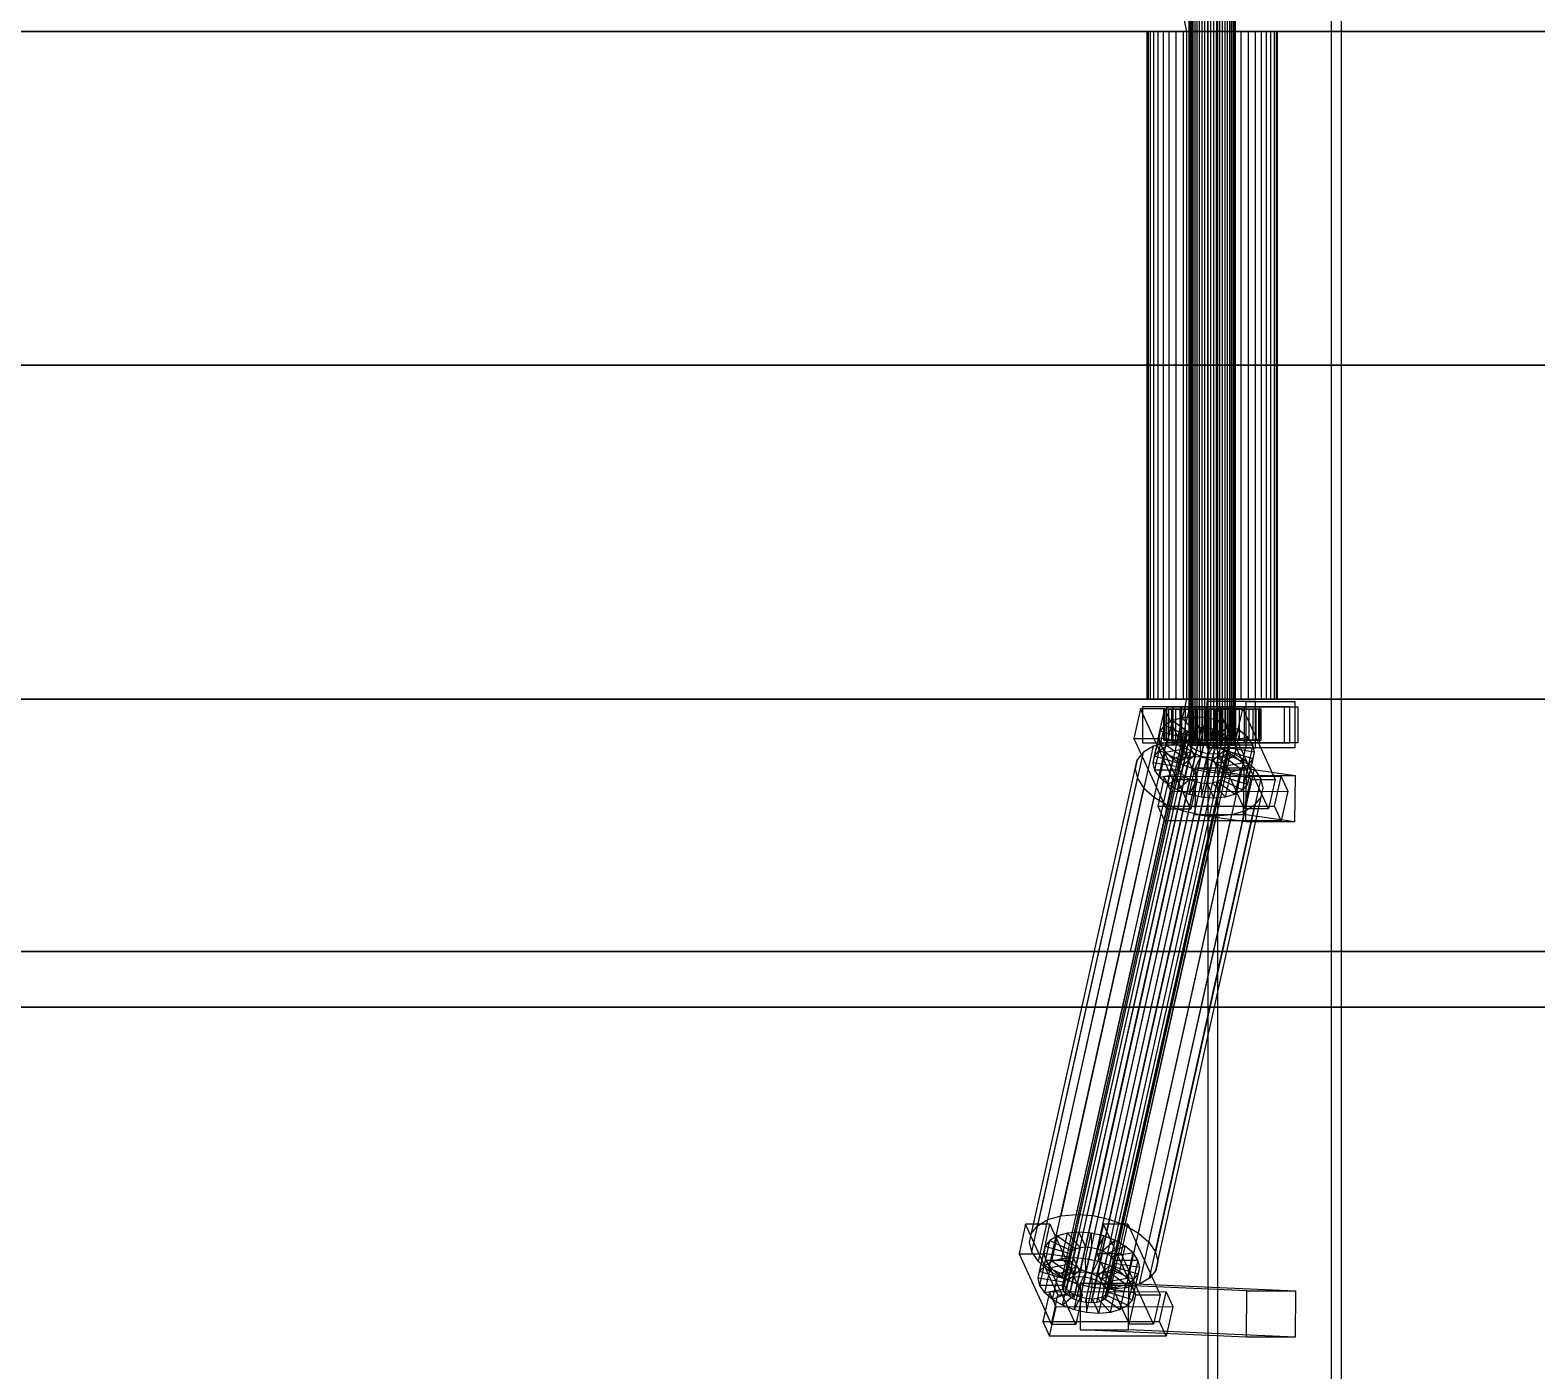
# Model space of a CAD drawing. Header units: millimetres. Extents: x -191664 to 191490, y -197311 to 10263.
# Drawn here: x 8487 to 9073, y -18391 to -17870 of the extents above; entities that cross this region are included whole.
import ezdxf

# ---------------------------------------------------------------- set-up
doc = ezdxf.new("R2010")
doc.units = ezdxf.units.MM
doc.layers.add('COTAS_INSTALACION_P', color=30, linetype='Continuous', lineweight=0)
doc.layers.add('superior_C01', color=7, linetype='Continuous', lineweight=0)
doc.dimstyles.new('PLANTA_100', dxfattribs={"dimtxt": 250, "dimasz": 150, "dimexe": 150, "dimexo": 80, "dimgap": 100, "dimtad": 1, "dimtih": 1, "dimtoh": 1, "dimdec": 1, "dimdsep": 46, "dimcen": 0.09, "dimclrd": 1, "dimclre": 1, "dimclrt": 1, "dimadec": 0, "dimazin": 0, "dimtfac": 1, "dimtdec": 4, "dimtofl": 0, "dimtmove": 0, "dimatfit": 3, "dimfxl": 1, "dimtolj": 1, "dimtzin": 0, "dimarcsym": 0})

# ---------------------------------------------------------------- blocks, each defined once
blk = doc.blocks.new('*D5')
at = {"layer": 'COTAS_INSTALACION_P', "color": 1, "lineweight": -2, "transparency": 16777216}
for p, q in [((-1000, -18080), (-1000, -25850)), ((60117.12, -18080), (60117.12, -25850)), ((-850, -25700), (59967.12, -25700))]:
    blk.add_line(p, q, dxfattribs=at)
at = {"layer": 'COTAS_INSTALACION_P', "color": 1, "transparency": 16777216}
for points in [[(-850, -25675), (-850, -25725), (-1000, -25700)], [(59967.12, -25675), (59967.12, -25725), (60117.12, -25700)]]:
    blk.add_solid(points, dxfattribs=at)
at = {"layer": 'Defpoints', "color": 0, "transparency": 16777216}
for p in [(-1000, -18000), (60117.12, -18000), (60117.12, -25700)]:
    blk.add_point(p, dxfattribs=at)

msp = doc.modelspace()

# ---------------------------------------------------------------- linework, layer by layer
at = {"layer": 'superior_C01', "color": 139, "true_color": 0x354b57}
for p, q in [((8945.31, -17575), (8945.31, -18425)), ((8949.15, -18425), (8949.15, -17575)), ((8993.43, -18425), (8993.43, -17575)), ((8997.27, -17575), (8997.27, -18425)), ((8929.3, -18133), (8919.83, -18133)), ((8919.83, -18133), (8919.83, -18147)), ((8935.19, -18133), (8919.83, -18133)), ((8929.3, -18147), (8929.3, -18133)), ((8929.3, -18133), (8944.67, -18133)), ((8977.19, -18133), (8931.71, -18133)), ((8931.71, -18133), (8931.71, -18147)), ((8934.91, -18133), (8931.71, -18133)), ((8934.91, -18147), (8934.91, -18133)), ((8934.91, -18133), (8980.39, -18133)), ((8935.19, -18147), (8935.19, -18133)), ((8935.19, -18133), (8944.67, -18133)), ((8944.67, -18133), (8944.67, -18147)), ((8963.92, -18131), (8944.98, -18131)), ((8944.98, -18131), (8944.98, -18149)), ((8960.22, -18131), (8944.98, -18131)), ((8959.62, -18133), (8950.14, -18133)), ((8950.14, -18133), (8950.14, -18147)), ((8965.51, -18133), (8950.14, -18133)), ((8959.62, -18147), (8959.62, -18133)), ((8959.62, -18133), (8974.98, -18133)), ((8960.22, -18149), (8960.22, -18131)), ((8960.22, -18131), (8979.16, -18131)), ((8963.92, -18149), (8963.92, -18131)), ((8963.92, -18131), (8979.16, -18131)), ((8965.51, -18147), (8965.51, -18133)), ((8965.51, -18133), (8974.98, -18133)), ((8974.98, -18133), (8974.98, -18147)), ((8977.19, -18147), (8977.19, -18133)), ((8977.19, -18133), (8980.39, -18133)), ((8979.16, -18131), (8979.16, -18149)), ((8980.39, -18133), (8980.39, -18147)), ((8919.09, -18133.86), (8916.53, -18145.33)), ((8928.56, -18133.85), (8919.09, -18133.86)), ((8931.71, -18161.39), (8919.09, -18133.86)), ((8926.01, -18145.32), (8928.56, -18133.85)), ((8928.56, -18133.85), (8941.18, -18161.38)), ((8949.41, -18133.82), (8946.85, -18145.29)), ((8958.88, -18133.81), (8949.41, -18133.82)), ((8962.03, -18161.35), (8949.41, -18133.82)), ((8956.32, -18145.28), (8958.88, -18133.81)), ((8958.88, -18133.81), (8971.5, -18161.34)), ((8916.53, -18145.33), (8926.01, -18145.32)), ((8916.53, -18145.33), (8929.15, -18172.86)), ((8919.83, -18147), (8929.3, -18147)), ((8919.83, -18147), (8935.19, -18147)), ((8938.63, -18172.85), (8926.01, -18145.32)), ((8944.67, -18147), (8929.3, -18147)), ((8931.71, -18147), (8977.19, -18147)), ((8931.71, -18147), (8934.91, -18147)), ((8980.39, -18147), (8934.91, -18147)), ((8944.67, -18147), (8935.19, -18147)), ((8944.98, -18149), (8963.92, -18149)), ((8960.22, -18149), (8944.98, -18149)), ((8946.85, -18145.29), (8956.32, -18145.28)), ((8946.85, -18145.29), (8959.47, -18172.82)), ((8950.14, -18147), (8959.62, -18147)), ((8950.14, -18147), (8965.51, -18147)), ((8968.94, -18172.81), (8956.32, -18145.28)), ((8974.98, -18147), (8959.62, -18147)), ((8979.16, -18149), (8960.22, -18149)), ((8979.16, -18149), (8963.92, -18149)), ((8974.98, -18147), (8965.51, -18147)), ((8980.39, -18147), (8977.19, -18147)), ((8928.34, -18160.25), (8925.78, -18171.72)), ((8973.82, -18160.19), (8928.34, -18160.25)), ((8930.97, -18165.98), (8928.34, -18160.25)), ((8929.15, -18172.86), (8931.71, -18161.39)), ((8931.71, -18161.39), (8941.18, -18161.38)), ((8941.18, -18161.38), (8938.63, -18172.85)), ((8940.46, -18156.96), (8940.19, -18174.94)), ((8959.41, -18156.96), (8940.46, -18156.96)), ((8960.34, -18159.83), (8940.46, -18156.96)), ((8959.14, -18174.94), (8959.41, -18156.96)), ((8959.41, -18156.96), (8979.29, -18159.83)), ((8959.47, -18172.82), (8962.03, -18161.35)), ((8960.08, -18177.81), (8960.34, -18159.83)), ((8960.34, -18159.83), (8979.29, -18159.83)), ((8962.03, -18161.35), (8971.5, -18161.34)), ((8971.5, -18161.34), (8968.94, -18172.81)), ((8971.26, -18171.66), (8973.82, -18160.19)), ((8973.82, -18160.19), (8976.45, -18165.93)), ((8979.29, -18159.83), (8979.02, -18177.81)), ((8928.41, -18177.45), (8930.97, -18165.98)), ((8930.97, -18165.98), (8976.45, -18165.93)), ((8976.45, -18165.93), (8973.89, -18177.39)), ((8925.78, -18171.72), (8971.26, -18171.66)), ((8925.78, -18171.72), (8928.41, -18177.45)), ((8938.63, -18172.85), (8929.15, -18172.86)), ((8968.94, -18172.81), (8959.47, -18172.82)), ((8973.89, -18177.39), (8971.26, -18171.66)), ((8973.89, -18177.39), (8928.41, -18177.45)), ((8940.19, -18174.94), (8959.14, -18174.94)), ((8960.08, -18177.81), (8940.19, -18174.94)), ((8979.02, -18177.81), (8959.14, -18174.94)), ((8979.02, -18177.81), (8960.08, -18177.81)), ((8874.33, -18334.55), (8871.77, -18346.02)), ((8883.8, -18334.54), (8874.33, -18334.55)), ((8886.95, -18362.08), (8874.33, -18334.55)), ((8881.24, -18346.01), (8883.8, -18334.54)), ((8883.8, -18334.54), (8896.42, -18362.07)), ((8904.64, -18334.51), (8902.08, -18345.98)), ((8914.11, -18334.5), (8904.64, -18334.51)), ((8917.26, -18362.04), (8904.64, -18334.51)), ((8911.56, -18345.97), (8914.11, -18334.5)), ((8914.11, -18334.5), (8926.73, -18362.03)), ((8871.77, -18346.02), (8881.24, -18346.01)), ((8871.77, -18346.02), (8884.39, -18373.55)), ((8893.86, -18373.54), (8881.24, -18346.01)), ((8902.08, -18345.98), (8911.56, -18345.97)), ((8902.08, -18345.98), (8914.7, -18373.51)), ((8924.18, -18373.5), (8911.56, -18345.97)), ((8883.58, -18360.94), (8881.02, -18372.41)), ((8929.05, -18360.88), (8883.58, -18360.94)), ((8886.21, -18366.68), (8883.58, -18360.94)), ((8895.6, -18357.65), (8895.52, -18375.64)), ((8914.55, -18357.65), (8895.6, -18357.65)), ((8960.48, -18360.51), (8895.6, -18357.65)), ((8914.47, -18375.64), (8914.55, -18357.65)), ((8914.55, -18357.65), (8979.42, -18360.51)), ((8926.49, -18372.35), (8929.05, -18360.88)), ((8929.05, -18360.88), (8931.68, -18366.62)), ((8960.4, -18378.51), (8960.48, -18360.51)), ((8960.48, -18360.51), (8979.42, -18360.51)), ((8979.42, -18360.51), (8979.34, -18378.51)), ((8883.65, -18378.14), (8886.21, -18366.68)), ((8884.39, -18373.55), (8886.95, -18362.08)), ((8886.21, -18366.68), (8931.68, -18366.62)), ((8886.95, -18362.08), (8896.42, -18362.07)), ((8896.42, -18362.07), (8893.86, -18373.54)), ((8914.7, -18373.51), (8917.26, -18362.04)), ((8917.26, -18362.04), (8926.73, -18362.03)), ((8926.73, -18362.03), (8924.18, -18373.5)), ((8931.68, -18366.62), (8929.12, -18378.09)), ((8881.02, -18372.41), (8926.49, -18372.35)), ((8881.02, -18372.41), (8883.65, -18378.14)), ((8893.86, -18373.54), (8884.39, -18373.55)), ((8924.18, -18373.5), (8914.7, -18373.51)), ((8929.12, -18378.09), (8926.49, -18372.35)), ((8929.12, -18378.09), (8883.65, -18378.14)), ((8895.52, -18375.64), (8914.47, -18375.64)), ((8960.4, -18378.51), (8895.52, -18375.64)), ((8979.34, -18378.51), (8914.47, -18375.64)), ((8979.34, -18378.51), (8960.4, -18378.51))]:
    msp.add_line(p, q, dxfattribs=at)
at = {"layer": 'superior_C01', "color": 139, "true_color": 0x345e4e}
for p, q in [((8915.12, -17771.7), (8937.04, -17870)), ((8938.95, -17870), (8917.03, -17771.7)), ((8368.3, -17870), (8937.04, -17870)), ((8938.95, -17870), (8370.21, -17870)), ((8937.04, -17870), (8937.04, -18000)), ((8937.04, -17870), (9363.6, -17870)), ((8938.95, -18000), (8938.95, -17870)), ((9365.51, -17870), (8938.95, -17870)), ((8368.3, -18000), (8937.04, -18000)), ((8938.95, -18000), (8370.21, -18000)), ((8937.04, -18000), (8937.04, -18130)), ((8937.04, -18000), (9363.6, -18000)), ((8938.95, -18130), (8938.95, -18000)), ((9365.51, -18000), (8938.95, -18000)), ((8368.3, -18130), (8937.04, -18130)), ((8938.95, -18130), (8370.21, -18130)), ((8937.04, -18130), (8915.12, -18228.3)), ((8917.03, -18228.3), (8938.95, -18130)), ((8937.04, -18130), (9363.6, -18130)), ((9365.51, -18130), (8938.95, -18130)), ((8915.12, -18228.3), (8346.37, -18228.3)), ((8348.28, -18228.3), (8917.03, -18228.3)), ((8915.12, -18228.3), (8917.03, -18228.3)), ((9341.67, -18228.3), (8915.12, -18228.3)), ((8917.03, -18228.3), (9343.58, -18228.3))]:
    msp.add_line(p, q, dxfattribs=at)
at = {"layer": 'superior_C01', "color": 9, "true_color": 0xbac6cb}
for p, q in [((8938.1, -18148), (8938.1, -17852)), ((8938.26, -18148), (8938.26, -17852)), ((8938.56, -18148), (8938.56, -17852)), ((8939.02, -18148), (8939.02, -17852)), ((8939.6, -18148), (8939.6, -17852)), ((8940.33, -18148), (8940.33, -17852)), ((8941.14, -18148), (8941.14, -17852)), ((8942.09, -18148), (8942.09, -17852)), ((8943.09, -18148), (8943.09, -17852)), ((8944.2, -18148), (8944.2, -17852)), ((8945.32, -18148), (8945.32, -17852)), ((8946.51, -18148), (8946.51, -17852)), ((8947.66, -18148), (8947.66, -17852)), ((8948.85, -18148), (8948.85, -17852)), ((8949.97, -18148), (8949.97, -17852)), ((8951.08, -18148), (8951.08, -17852)), ((8952.08, -18148), (8952.08, -17852)), ((8953.03, -18148), (8953.03, -17852)), ((8953.84, -18148), (8953.84, -17852)), ((8954.57, -18148), (8954.57, -17852)), ((8955.15, -18148), (8955.15, -17852)), ((8955.61, -17852), (8955.61, -18148)), ((8955.91, -18148), (8955.91, -17852)), ((8956.07, -18148), (8956.07, -17852)), ((8888.68, -18358.68), (8936.37, -18144.88)), ((8888.96, -18357.43), (8936.65, -18143.64)), ((8889.82, -18356.36), (8937.51, -18142.56)), ((8891.21, -18355.54), (8938.9, -18141.74)), ((8893.03, -18355.02), (8940.72, -18141.22)), ((8895.16, -18354.84), (8942.85, -18141.04)), ((8897.45, -18355.02), (8945.14, -18141.22)), ((8899.74, -18355.53), (8947.43, -18141.73)), ((8901.88, -18356.35), (8949.57, -18142.55)), ((8903.73, -18357.42), (8951.42, -18143.62)), ((8905.15, -18358.66), (8952.84, -18144.86)), ((8936.65, -18143.64), (8936.37, -18144.88)), ((8936.37, -18144.88), (8936.69, -18146.22)), ((8937.51, -18142.56), (8936.65, -18143.64)), ((8938.9, -18141.74), (8937.51, -18142.56)), ((8940.72, -18141.22), (8938.9, -18141.74)), ((8942.85, -18141.04), (8940.72, -18141.22)), ((8945.14, -18141.22), (8942.85, -18141.04)), ((8947.43, -18141.73), (8945.14, -18141.22)), ((8949.57, -18142.55), (8947.43, -18141.73)), ((8951.42, -18143.62), (8949.57, -18142.55)), ((8952.84, -18144.86), (8951.42, -18143.62)), ((8953.74, -18146.2), (8952.84, -18144.86)), ((8889, -18360.02), (8936.69, -18146.22)), ((8889.9, -18361.35), (8937.59, -18147.55)), ((8891.33, -18362.6), (8939.01, -18148.8)), ((8893.17, -18363.66), (8940.86, -18149.86)), ((8895.31, -18364.48), (8943, -18150.68)), ((8903.84, -18364.47), (8951.53, -18150.67)), ((8905.23, -18363.65), (8952.92, -18149.85)), ((8953.74, -18146.2), (8906.05, -18360)), ((8906.09, -18362.58), (8953.78, -18148.78)), ((8906.37, -18361.33), (8954.06, -18147.53)), ((8936.69, -18146.22), (8937.59, -18147.55)), ((8937.59, -18147.55), (8939.01, -18148.8)), ((8938.56, -18148), (8938.1, -18148)), ((8938.1, -18148), (8938.26, -18148)), ((8938.26, -18148), (8939.02, -18148)), ((8939.6, -18148), (8938.56, -18148)), ((8939.01, -18148.8), (8940.86, -18149.86)), ((8939.02, -18148), (8940.33, -18148)), ((8941.14, -18148), (8939.6, -18148)), ((8940.33, -18148), (8942.09, -18148)), ((8940.86, -18149.86), (8943, -18150.68)), ((8943.09, -18148), (8941.14, -18148)), ((8942.09, -18148), (8944.2, -18148)), ((8943, -18150.68), (8945.29, -18151.2)), ((8945.32, -18148), (8943.09, -18148)), ((8944.2, -18148), (8946.51, -18148)), ((8947.66, -18148), (8945.32, -18148)), ((8946.51, -18148), (8948.85, -18148)), ((8949.97, -18148), (8947.66, -18148)), ((8948.85, -18148), (8951.08, -18148)), ((8949.71, -18151.19), (8951.53, -18150.67)), ((8952.08, -18148), (8949.97, -18148)), ((8951.08, -18148), (8953.03, -18148)), ((8951.53, -18150.67), (8952.92, -18149.85)), ((8953.84, -18148), (8952.08, -18148)), ((8952.92, -18149.85), (8953.78, -18148.78)), ((8953.03, -18148), (8954.57, -18148)), ((8954.06, -18147.53), (8953.74, -18146.2)), ((8953.78, -18148.78), (8954.06, -18147.53)), ((8955.15, -18148), (8953.84, -18148)), ((8954.57, -18148), (8955.61, -18148)), ((8955.91, -18148), (8955.15, -18148)), ((8955.61, -18148), (8956.07, -18148)), ((8956.07, -18148), (8955.91, -18148)), ((8897.6, -18364.99), (8945.29, -18151.2)), ((8899.89, -18365.17), (8947.58, -18151.37)), ((8902.02, -18364.99), (8949.71, -18151.19)), ((8945.29, -18151.2), (8947.58, -18151.37)), ((8947.58, -18151.37), (8949.71, -18151.19)), ((8889.82, -18356.36), (8891.21, -18355.54)), ((8891.21, -18355.54), (8893.03, -18355.02)), ((8893.03, -18355.02), (8895.16, -18354.84)), ((8895.16, -18354.84), (8897.45, -18355.02)), ((8897.45, -18355.02), (8899.74, -18355.53)), ((8899.74, -18355.53), (8901.88, -18356.35)), ((8888.68, -18358.68), (8888.96, -18357.43)), ((8889, -18360.02), (8888.68, -18358.68)), ((8888.96, -18357.43), (8889.82, -18356.36)), ((8889.9, -18361.35), (8889, -18360.02)), ((8891.33, -18362.6), (8889.9, -18361.35)), ((8901.88, -18356.35), (8903.73, -18357.42)), ((8903.73, -18357.42), (8905.15, -18358.66)), ((8905.15, -18358.66), (8906.05, -18360)), ((8906.05, -18360), (8906.37, -18361.33)), ((8906.37, -18361.33), (8906.09, -18362.58)), ((8893.17, -18363.66), (8891.33, -18362.6)), ((8895.31, -18364.48), (8893.17, -18363.66)), ((8897.6, -18364.99), (8895.31, -18364.48)), ((8899.89, -18365.17), (8897.6, -18364.99)), ((8902.02, -18364.99), (8899.89, -18365.17)), ((8903.84, -18364.47), (8902.02, -18364.99)), ((8905.23, -18363.65), (8903.84, -18364.47)), ((8906.09, -18362.58), (8905.23, -18363.65))]:
    msp.add_line(p, q, dxfattribs=at)
at = {"layer": 'superior_C01', "color": 252, "true_color": 0x83939a}
for p, q in [((8922.18, -17870), (8921.74, -17870)), ((8921.74, -17870), (8923.02, -17870)), ((8921.74, -18130), (8921.74, -17870)), ((8924.32, -17870), (8922.18, -17870)), ((8922.18, -18130), (8922.18, -17870)), ((8923.02, -17870), (8925.95, -17870)), ((8923.02, -18130), (8923.02, -17870)), ((8928.01, -17870), (8924.32, -17870)), ((8924.32, -18130), (8924.32, -17870)), ((8925.95, -17870), (8930.31, -17870)), ((8925.95, -18130), (8925.95, -17870)), ((8933, -17870), (8928.01, -17870)), ((8928.01, -18130), (8928.01, -17870)), ((8930.31, -17870), (8935.82, -17870)), ((8930.31, -18130), (8930.31, -17870)), ((8938.95, -17870), (8933, -17870)), ((8933, -18130), (8933, -17870)), ((8935.82, -17870), (8942.1, -17870)), ((8935.82, -18130), (8935.82, -17870)), ((8945.46, -17870), (8938.95, -17870)), ((8938.95, -18130), (8938.95, -17870)), ((8942.1, -17870), (8948.71, -17870)), ((8942.1, -18130), (8942.1, -17870)), ((8952.07, -17870), (8945.46, -17870)), ((8945.46, -18130), (8945.46, -17870)), ((8948.71, -17870), (8955.22, -17870)), ((8948.71, -18130), (8948.71, -17870)), ((8958.35, -17870), (8952.07, -17870)), ((8952.07, -18130), (8952.07, -17870)), ((8955.22, -17870), (8961.17, -17870)), ((8955.22, -18130), (8955.22, -17870)), ((8963.86, -17870), (8958.35, -17870)), ((8958.35, -18130), (8958.35, -17870)), ((8961.17, -17870), (8966.16, -17870)), ((8961.17, -18130), (8961.17, -17870)), ((8968.22, -17870), (8963.86, -17870)), ((8963.86, -18130), (8963.86, -17870)), ((8966.16, -17870), (8969.85, -17870)), ((8966.16, -18130), (8966.16, -17870)), ((8971.15, -17870), (8968.22, -17870)), ((8968.22, -18130), (8968.22, -17870)), ((8969.85, -17870), (8971.99, -17870)), ((8969.85, -18130), (8969.85, -17870)), ((8972.43, -17870), (8971.15, -17870)), ((8971.15, -17870), (8971.15, -18130)), ((8971.99, -17870), (8972.43, -17870)), ((8971.99, -18130), (8971.99, -17870)), ((8972.43, -18130), (8972.43, -17870)), ((8923.02, -18130), (8921.74, -18130)), ((8921.74, -18130), (8922.18, -18130)), ((8922.18, -18130), (8924.32, -18130)), ((8925.95, -18130), (8923.02, -18130)), ((8924.32, -18130), (8928.01, -18130)), ((8930.31, -18130), (8925.95, -18130)), ((8928.01, -18130), (8933, -18130)), ((8935.82, -18130), (8930.31, -18130)), ((8933, -18130), (8938.95, -18130)), ((8942.1, -18130), (8935.82, -18130)), ((8938.95, -18130), (8945.46, -18130)), ((8948.71, -18130), (8942.1, -18130)), ((8945.46, -18130), (8952.07, -18130)), ((8955.22, -18130), (8948.71, -18130)), ((8952.07, -18130), (8958.35, -18130)), ((8961.17, -18130), (8955.22, -18130)), ((8958.35, -18130), (8963.86, -18130)), ((8966.16, -18130), (8961.17, -18130)), ((8963.86, -18130), (8968.22, -18130)), ((8969.85, -18130), (8966.16, -18130)), ((8968.22, -18130), (8971.15, -18130)), ((8971.99, -18130), (8969.85, -18130)), ((8971.15, -18130), (8972.43, -18130)), ((8972.43, -18130), (8971.99, -18130)), ((8879.08, -18334.98), (8920.19, -18150.67)), ((8883, -18332.66), (8924.11, -18148.35)), ((8888.14, -18331.2), (8929.25, -18146.89)), ((8894.14, -18330.69), (8935.25, -18146.38)), ((8900.59, -18331.18), (8941.7, -18146.87)), ((8907.06, -18332.63), (8948.17, -18148.32)), ((8913.11, -18334.94), (8954.22, -18150.63)), ((8920.19, -18150.67), (8917.75, -18153.69)), ((8924.11, -18148.35), (8920.19, -18150.67)), ((8929.25, -18146.89), (8924.11, -18148.35)), ((8935.25, -18146.38), (8929.25, -18146.89)), ((8941.7, -18146.87), (8935.25, -18146.38)), ((8948.17, -18148.32), (8941.7, -18146.87)), ((8954.22, -18150.63), (8948.17, -18148.32)), ((8959.43, -18153.64), (8954.22, -18150.63)), ((8876.64, -18338), (8917.75, -18153.69)), ((8917.75, -18153.69), (8916.95, -18157.21)), ((8918.31, -18337.95), (8959.43, -18153.64)), ((8963.44, -18157.15), (8959.43, -18153.64)), ((8875.84, -18341.52), (8916.95, -18157.21)), ((8876.75, -18345.29), (8917.86, -18160.98)), ((8916.95, -18157.21), (8917.86, -18160.98)), ((8917.86, -18160.98), (8920.41, -18164.75)), ((8922.33, -18341.46), (8963.44, -18157.15)), ((8965.99, -18160.92), (8924.88, -18345.23)), ((8965.99, -18160.92), (8963.44, -18157.15)), ((8966.9, -18164.69), (8965.99, -18160.92)), ((8879.3, -18349.06), (8920.41, -18164.75)), ((8883.31, -18352.57), (8924.43, -18168.26)), ((8920.41, -18164.75), (8924.43, -18168.26)), ((8924.43, -18168.26), (8929.63, -18171.28)), ((8924.99, -18352.52), (8966.1, -18168.21)), ((8925.79, -18349), (8966.9, -18164.69)), ((8963.66, -18171.23), (8966.1, -18168.21)), ((8966.1, -18168.21), (8966.9, -18164.69)), ((8888.52, -18355.58), (8929.63, -18171.28)), ((8894.57, -18357.89), (8935.68, -18173.58)), ((8918.63, -18357.86), (8959.74, -18173.55)), ((8922.55, -18355.54), (8963.66, -18171.23)), ((8929.63, -18171.28), (8935.68, -18173.58)), ((8935.68, -18173.58), (8942.15, -18175.03)), ((8954.6, -18175.02), (8959.74, -18173.55)), ((8959.74, -18173.55), (8963.66, -18171.23)), ((8901.04, -18359.34), (8942.15, -18175.03)), ((8907.49, -18359.83), (8948.6, -18175.52)), ((8913.49, -18359.33), (8954.6, -18175.02)), ((8942.15, -18175.03), (8948.6, -18175.52)), ((8948.6, -18175.52), (8954.6, -18175.02)), ((8883, -18332.66), (8888.14, -18331.2)), ((8888.14, -18331.2), (8894.14, -18330.69)), ((8894.14, -18330.69), (8900.59, -18331.18)), ((8900.59, -18331.18), (8907.06, -18332.63)), ((8875.84, -18341.52), (8876.64, -18338)), ((8876.64, -18338), (8879.08, -18334.98)), ((8879.08, -18334.98), (8883, -18332.66)), ((8907.06, -18332.63), (8913.11, -18334.94)), ((8913.11, -18334.94), (8918.31, -18337.95)), ((8918.31, -18337.95), (8922.33, -18341.46)), ((8876.75, -18345.29), (8875.84, -18341.52)), ((8922.33, -18341.46), (8924.88, -18345.23)), ((8879.3, -18349.06), (8876.75, -18345.29)), ((8883.31, -18352.57), (8879.3, -18349.06)), ((8924.88, -18345.23), (8925.79, -18349)), ((8925.79, -18349), (8924.99, -18352.52)), ((8888.52, -18355.58), (8883.31, -18352.57)), ((8894.57, -18357.89), (8888.52, -18355.58)), ((8922.55, -18355.54), (8918.63, -18357.86)), ((8924.99, -18352.52), (8922.55, -18355.54)), ((8901.04, -18359.34), (8894.57, -18357.89)), ((8907.49, -18359.83), (8901.04, -18359.34)), ((8913.49, -18359.33), (8907.49, -18359.83)), ((8918.63, -18357.86), (8913.49, -18359.33))]:
    msp.add_line(p, q, dxfattribs=at)
at = {"layer": 'superior_C01', "color": 155, "true_color": 0x617580}
for p, q in [((8928.46, -18134), (8928.12, -18134)), ((8928.12, -18134), (8938.1, -18134)), ((8928.12, -18146), (8928.12, -18134)), ((8928.12, -18134), (8929.09, -18134)), ((8930.06, -18134), (8928.46, -18134)), ((8928.46, -18134), (8938.26, -18134)), ((8928.46, -18146), (8928.46, -18134)), ((8931.52, -18138.42), (8928.59, -18140.16)), ((8929.09, -18134), (8938.56, -18134)), ((8929.09, -18146), (8929.09, -18134)), ((8929.09, -18134), (8931.27, -18134)), ((8929.33, -18148.25), (8931.52, -18138.42)), ((8932.82, -18134), (8930.06, -18134)), ((8930.06, -18134), (8939.02, -18134)), ((8930.06, -18146), (8930.06, -18134)), ((8931.27, -18134), (8939.6, -18134)), ((8931.27, -18146), (8931.27, -18134)), ((8931.27, -18134), (8934.54, -18134)), ((8935.37, -18137.32), (8931.52, -18138.42)), ((8931.52, -18138.42), (8938.54, -18143.38)), ((8936.55, -18134), (8932.82, -18134)), ((8932.82, -18134), (8940.33, -18134)), ((8932.82, -18146), (8932.82, -18134)), ((8933.17, -18147.15), (8935.37, -18137.32)), ((8934.54, -18134), (8941.14, -18134)), ((8934.54, -18146), (8934.54, -18134)), ((8934.54, -18134), (8938.66, -18134)), ((8939.85, -18136.95), (8935.37, -18137.32)), ((8935.37, -18137.32), (8940.36, -18142.86)), ((8941, -18134), (8936.55, -18134)), ((8936.55, -18134), (8942.09, -18134)), ((8936.55, -18146), (8936.55, -18134)), ((8937.66, -18146.78), (8939.85, -18136.95)), ((8938.1, -18134), (8938.26, -18134)), ((8938.1, -18134), (8938.1, -18146)), ((8938.56, -18134), (8938.1, -18134)), ((8938.26, -18134), (8939.02, -18134)), ((8938.26, -18134), (8938.26, -18146)), ((8938.56, -18134), (8938.56, -18146)), ((8939.6, -18134), (8938.56, -18134)), ((8938.66, -18134), (8943.09, -18134)), ((8938.66, -18146), (8938.66, -18134)), ((8938.66, -18134), (8943.35, -18134)), ((8939.02, -18134), (8940.33, -18134)), ((8939.02, -18134), (8939.02, -18146)), ((8939.6, -18134), (8939.6, -18146)), ((8941.14, -18134), (8939.6, -18134)), ((8944.68, -18137.31), (8939.85, -18136.95)), ((8939.85, -18136.95), (8942.48, -18142.68)), ((8940.33, -18134), (8942.09, -18134)), ((8940.33, -18134), (8940.33, -18146)), ((8945.87, -18134), (8941, -18134)), ((8941, -18134), (8944.2, -18134)), ((8941, -18146), (8941, -18134)), ((8941.14, -18134), (8941.14, -18146)), ((8943.09, -18134), (8941.14, -18134)), ((8942.09, -18134), (8944.2, -18134)), ((8942.09, -18134), (8942.09, -18146)), ((8942.49, -18147.14), (8944.68, -18137.31)), ((8943.09, -18134), (8943.09, -18146)), ((8945.32, -18134), (8943.09, -18134)), ((8943.35, -18134), (8945.32, -18134)), ((8943.35, -18146), (8943.35, -18134)), ((8943.35, -18134), (8948.3, -18134)), ((8944.2, -18134), (8946.51, -18134)), ((8944.2, -18134), (8944.2, -18146)), ((8949.52, -18138.4), (8944.68, -18137.31)), ((8944.68, -18137.31), (8944.77, -18142.86)), ((8945.32, -18134), (8945.32, -18146)), ((8947.66, -18134), (8945.32, -18134)), ((8950.82, -18134), (8945.87, -18134)), ((8945.87, -18134), (8946.51, -18134)), ((8945.87, -18146), (8945.87, -18134)), ((8946.51, -18134), (8948.85, -18134)), ((8946.51, -18134), (8946.51, -18146)), ((8949.52, -18138.4), (8947.06, -18143.37)), ((8947.33, -18148.23), (8949.52, -18138.4)), ((8948.3, -18134), (8947.66, -18134)), ((8947.66, -18134), (8947.66, -18146)), ((8949.97, -18134), (8947.66, -18134)), ((8948.3, -18146), (8948.3, -18134)), ((8948.3, -18134), (8953.17, -18134)), ((8950.82, -18134), (8948.85, -18134)), ((8948.85, -18134), (8951.08, -18134)), ((8948.85, -18134), (8948.85, -18146)), ((8954.05, -18140.12), (8949.52, -18138.4)), ((8953.17, -18134), (8949.97, -18134)), ((8949.97, -18134), (8949.97, -18146)), ((8952.08, -18134), (8949.97, -18134)), ((8955.51, -18134), (8950.82, -18134)), ((8950.82, -18146), (8950.82, -18134)), ((8955.51, -18134), (8951.08, -18134)), ((8951.08, -18134), (8953.03, -18134)), ((8951.08, -18134), (8951.08, -18146)), ((8957.62, -18134), (8952.08, -18134)), ((8952.08, -18134), (8952.08, -18146)), ((8953.84, -18134), (8952.08, -18134)), ((8959.63, -18134), (8953.03, -18134)), ((8953.03, -18134), (8954.57, -18134)), ((8953.03, -18134), (8953.03, -18146)), ((8953.17, -18146), (8953.17, -18134)), ((8953.17, -18134), (8957.62, -18134)), ((8961.35, -18134), (8953.84, -18134)), ((8953.84, -18134), (8953.84, -18146)), ((8955.15, -18134), (8953.84, -18134)), ((8962.9, -18134), (8954.57, -18134)), ((8954.57, -18134), (8955.61, -18134)), ((8954.57, -18134), (8954.57, -18146)), ((8964.11, -18134), (8955.15, -18134)), ((8955.15, -18134), (8955.15, -18146)), ((8955.91, -18134), (8955.15, -18134)), ((8959.63, -18134), (8955.51, -18134)), ((8955.51, -18146), (8955.51, -18134)), ((8955.61, -18134), (8965.08, -18134)), ((8955.61, -18146), (8955.61, -18134)), ((8955.61, -18134), (8956.07, -18134)), ((8965.71, -18134), (8955.91, -18134)), ((8955.91, -18134), (8955.91, -18146)), ((8956.07, -18134), (8955.91, -18134)), ((8966.05, -18134), (8956.07, -18134)), ((8956.07, -18134), (8956.07, -18146)), ((8957.62, -18146), (8957.62, -18134)), ((8957.62, -18134), (8961.35, -18134)), ((8962.9, -18134), (8959.63, -18134)), ((8959.63, -18146), (8959.63, -18134)), ((8961.35, -18146), (8961.35, -18134)), ((8961.35, -18134), (8964.11, -18134)), ((8965.08, -18134), (8962.9, -18134)), ((8962.9, -18146), (8962.9, -18134)), ((8964.11, -18146), (8964.11, -18134)), ((8964.11, -18134), (8965.71, -18134)), ((8965.08, -18134), (8965.08, -18146)), ((8966.05, -18134), (8965.08, -18134)), ((8965.71, -18146), (8965.71, -18134)), ((8965.71, -18134), (8966.05, -18134)), ((8966.05, -18146), (8966.05, -18134)), ((8924.57, -18152.25), (8926.76, -18142.42)), ((8926.76, -18142.42), (8926.17, -18145.05)), ((8926.4, -18149.99), (8928.59, -18140.16)), ((8928.59, -18140.16), (8926.76, -18142.42)), ((8926.76, -18142.42), (8936.28, -18145.27)), ((8928.59, -18140.16), (8937.15, -18144.2)), ((8937.15, -18144.2), (8934.95, -18154.03)), ((8936.28, -18145.27), (8937.15, -18144.2)), ((8938.54, -18143.38), (8936.34, -18153.21)), ((8937.15, -18144.2), (8938.54, -18143.38)), ((8940.36, -18142.86), (8938.16, -18152.69)), ((8938.54, -18143.38), (8940.36, -18142.86)), ((8942.48, -18142.68), (8940.29, -18152.51)), ((8940.36, -18142.86), (8942.48, -18142.68)), ((8942.48, -18142.68), (8944.77, -18142.86)), ((8944.77, -18142.86), (8942.58, -18152.69)), ((8944.77, -18142.86), (8947.06, -18143.37)), ((8947.06, -18143.37), (8944.87, -18153.2)), ((8949.21, -18144.19), (8947.01, -18154.02)), ((8947.06, -18143.37), (8949.21, -18144.19)), ((8954.05, -18140.12), (8949.21, -18144.19)), ((8949.21, -18144.19), (8951.05, -18145.26)), ((8957.94, -18142.38), (8951.05, -18145.26)), ((8951.85, -18149.95), (8954.05, -18140.12)), ((8957.94, -18142.38), (8954.05, -18140.12)), ((8955.75, -18152.21), (8957.94, -18142.38)), ((8960.94, -18145), (8957.94, -18142.38)), ((8923.98, -18154.88), (8926.17, -18145.05)), ((8924.57, -18152.25), (8926.4, -18149.99)), ((8924.66, -18157.7), (8926.85, -18147.87)), ((8926.17, -18145.05), (8936, -18146.52)), ((8926.17, -18145.05), (8926.85, -18147.87)), ((8926.4, -18149.99), (8929.33, -18148.25)), ((8934.95, -18154.03), (8926.4, -18149.99)), ((8926.56, -18160.52), (8928.76, -18150.69)), ((8926.85, -18147.87), (8936.32, -18147.86)), ((8926.85, -18147.87), (8928.76, -18150.69)), ((8938.1, -18146), (8928.12, -18146)), ((8928.12, -18146), (8928.46, -18146)), ((8929.09, -18146), (8928.12, -18146)), ((8938.26, -18146), (8928.46, -18146)), ((8928.46, -18146), (8930.06, -18146)), ((8928.76, -18150.69), (8937.23, -18149.19)), ((8928.76, -18150.69), (8931.76, -18153.31)), ((8938.56, -18146), (8929.09, -18146)), ((8931.27, -18146), (8929.09, -18146)), ((8929.33, -18148.25), (8933.17, -18147.15)), ((8936.34, -18153.21), (8929.33, -18148.25)), ((8939.02, -18146), (8930.06, -18146)), ((8930.06, -18146), (8932.82, -18146)), ((8939.6, -18146), (8931.27, -18146)), ((8934.54, -18146), (8931.27, -18146)), ((8931.76, -18153.31), (8938.65, -18150.44)), ((8940.33, -18146), (8932.82, -18146)), ((8932.82, -18146), (8936.55, -18146)), ((8933.17, -18147.15), (8937.66, -18146.78)), ((8938.16, -18152.69), (8933.17, -18147.15)), ((8936, -18146.52), (8933.81, -18156.35)), ((8936.28, -18145.27), (8934.09, -18155.1)), ((8936.32, -18147.86), (8934.13, -18157.69)), ((8941.14, -18146), (8934.54, -18146)), ((8938.66, -18146), (8934.54, -18146)), ((8937.23, -18149.19), (8935.03, -18159.02)), ((8936, -18146.52), (8936.28, -18145.27)), ((8936.32, -18147.86), (8936, -18146.52)), ((8937.23, -18149.19), (8936.32, -18147.86)), ((8938.65, -18150.44), (8936.46, -18160.27)), ((8942.09, -18146), (8936.55, -18146)), ((8936.55, -18146), (8941, -18146)), ((8938.65, -18150.44), (8937.23, -18149.19)), ((8940.29, -18152.51), (8937.66, -18146.78)), ((8937.66, -18146.78), (8942.49, -18147.14)), ((8938.26, -18146), (8938.1, -18146)), ((8938.1, -18146), (8938.56, -18146)), ((8939.02, -18146), (8938.26, -18146)), ((8938.56, -18146), (8939.6, -18146)), ((8940.49, -18151.5), (8938.65, -18150.44)), ((8943.09, -18146), (8938.66, -18146)), ((8943.35, -18146), (8938.66, -18146)), ((8940.33, -18146), (8939.02, -18146)), ((8939.6, -18146), (8941.14, -18146)), ((8942.09, -18146), (8940.33, -18146)), ((8944.2, -18146), (8941, -18146)), ((8941, -18146), (8945.87, -18146)), ((8941.14, -18146), (8943.09, -18146)), ((8944.2, -18146), (8942.09, -18146)), ((8942.58, -18152.69), (8942.49, -18147.14)), ((8942.49, -18147.14), (8947.33, -18148.23)), ((8943.09, -18146), (8945.32, -18146)), ((8945.32, -18146), (8943.35, -18146)), ((8948.3, -18146), (8943.35, -18146)), ((8946.51, -18146), (8944.2, -18146)), ((8944.87, -18153.2), (8947.33, -18148.23)), ((8945.32, -18146), (8947.66, -18146)), ((8946.51, -18146), (8945.87, -18146)), ((8945.87, -18146), (8950.82, -18146)), ((8948.85, -18146), (8946.51, -18146)), ((8947.01, -18154.02), (8951.85, -18149.95)), ((8947.33, -18148.23), (8951.85, -18149.95)), ((8947.66, -18146), (8948.3, -18146)), ((8947.66, -18146), (8949.97, -18146)), ((8953.17, -18146), (8948.3, -18146)), ((8951.08, -18146), (8948.85, -18146)), ((8948.85, -18146), (8950.82, -18146)), ((8951.05, -18145.26), (8948.86, -18155.08)), ((8949.97, -18146), (8953.17, -18146)), ((8949.97, -18146), (8952.08, -18146)), ((8952.47, -18146.5), (8950.28, -18156.33)), ((8950.82, -18146), (8955.51, -18146)), ((8951.05, -18145.26), (8952.47, -18146.5)), ((8953.03, -18146), (8951.08, -18146)), ((8951.08, -18146), (8955.51, -18146)), ((8951.18, -18157.66), (8953.38, -18147.83)), ((8953.42, -18150.42), (8951.22, -18160.25)), ((8953.7, -18149.17), (8951.51, -18159)), ((8951.85, -18149.95), (8955.75, -18152.21)), ((8952.08, -18146), (8957.62, -18146)), ((8952.08, -18146), (8953.84, -18146)), ((8960.94, -18145), (8952.47, -18146.5)), ((8952.47, -18146.5), (8953.38, -18147.83)), ((8953.42, -18150.42), (8952.55, -18151.49)), ((8954.57, -18146), (8953.03, -18146)), ((8953.03, -18146), (8959.63, -18146)), ((8957.62, -18146), (8953.17, -18146)), ((8953.38, -18147.83), (8962.85, -18147.82)), ((8953.38, -18147.83), (8953.7, -18149.17)), ((8953.7, -18149.17), (8953.42, -18150.42)), ((8962.94, -18153.27), (8953.42, -18150.42)), ((8963.53, -18150.64), (8953.7, -18149.17)), ((8953.84, -18146), (8961.35, -18146)), ((8953.84, -18146), (8955.15, -18146)), ((8955.61, -18146), (8954.57, -18146)), ((8954.57, -18146), (8962.9, -18146)), ((8955.15, -18146), (8964.11, -18146)), ((8955.15, -18146), (8955.91, -18146)), ((8955.51, -18146), (8959.63, -18146)), ((8965.08, -18146), (8955.61, -18146)), ((8956.07, -18146), (8955.61, -18146)), ((8955.91, -18146), (8965.71, -18146)), ((8955.91, -18146), (8956.07, -18146)), ((8956.07, -18146), (8966.05, -18146)), ((8961.35, -18146), (8957.62, -18146)), ((8958.75, -18154.83), (8960.94, -18145)), ((8959.63, -18146), (8962.9, -18146)), ((8962.85, -18147.82), (8960.66, -18157.65)), ((8962.85, -18147.82), (8960.94, -18145)), ((8961.34, -18160.47), (8963.53, -18150.64)), ((8964.11, -18146), (8961.35, -18146)), ((8963.53, -18150.64), (8962.85, -18147.82)), ((8962.9, -18146), (8965.08, -18146)), ((8962.94, -18153.27), (8963.53, -18150.64)), ((8965.71, -18146), (8964.11, -18146)), ((8965.08, -18146), (8966.05, -18146)), ((8966.05, -18146), (8965.71, -18146)), ((8923.98, -18154.88), (8924.57, -18152.25)), ((8933.81, -18156.35), (8923.98, -18154.88)), ((8924.66, -18157.7), (8923.98, -18154.88)), ((8934.09, -18155.1), (8924.57, -18152.25)), ((8929.57, -18163.14), (8931.76, -18153.31)), ((8931.76, -18153.31), (8935.65, -18155.57)), ((8933.46, -18165.4), (8935.65, -18155.57)), ((8934.09, -18155.1), (8933.81, -18156.35)), ((8933.81, -18156.35), (8934.13, -18157.69)), ((8934.95, -18154.03), (8934.09, -18155.1)), ((8936.34, -18153.21), (8934.95, -18154.03)), ((8935.65, -18155.57), (8940.49, -18151.5)), ((8935.65, -18155.57), (8940.18, -18157.29)), ((8938.16, -18152.69), (8936.34, -18153.21)), ((8940.29, -18152.51), (8938.16, -18152.69)), ((8940.49, -18151.5), (8938.3, -18161.33)), ((8940.18, -18157.29), (8942.64, -18152.32)), ((8942.58, -18152.69), (8940.29, -18152.51)), ((8942.64, -18152.32), (8940.44, -18162.15)), ((8942.64, -18152.32), (8940.49, -18151.5)), ((8944.87, -18153.2), (8942.58, -18152.69)), ((8944.93, -18152.83), (8942.64, -18152.32)), ((8944.93, -18152.83), (8942.74, -18162.66)), ((8947.01, -18154.02), (8944.87, -18153.2)), ((8945.02, -18158.38), (8944.93, -18152.83)), ((8947.22, -18153.01), (8944.93, -18152.83)), ((8947.22, -18153.01), (8945.02, -18162.84)), ((8948.86, -18155.08), (8947.01, -18154.02)), ((8949.34, -18152.83), (8947.15, -18162.66)), ((8949.34, -18152.83), (8947.22, -18153.01)), ((8949.85, -18158.74), (8947.22, -18153.01)), ((8948.86, -18155.08), (8955.75, -18152.21)), ((8950.28, -18156.33), (8948.86, -18155.08)), ((8951.16, -18152.31), (8948.97, -18162.14)), ((8951.16, -18152.31), (8949.34, -18152.83)), ((8954.33, -18158.37), (8949.34, -18152.83)), ((8950.28, -18156.33), (8958.75, -18154.83)), ((8951.18, -18157.66), (8950.28, -18156.33)), ((8952.55, -18151.49), (8950.36, -18161.32)), ((8952.55, -18151.49), (8951.16, -18152.31)), ((8958.18, -18157.27), (8951.16, -18152.31)), ((8961.11, -18155.54), (8952.55, -18151.49)), ((8955.75, -18152.21), (8958.75, -18154.83)), ((8958.18, -18157.27), (8961.11, -18155.54)), ((8958.75, -18154.83), (8960.66, -18157.65)), ((8958.92, -18165.37), (8961.11, -18155.54)), ((8960.74, -18163.1), (8962.94, -18153.27)), ((8961.11, -18155.54), (8962.94, -18153.27)), ((8934.13, -18157.69), (8924.66, -18157.7)), ((8926.56, -18160.52), (8924.66, -18157.7)), ((8935.03, -18159.02), (8926.56, -18160.52)), ((8929.57, -18163.14), (8926.56, -18160.52)), ((8936.46, -18160.27), (8929.57, -18163.14)), ((8938.3, -18161.33), (8933.46, -18165.4)), ((8934.13, -18157.69), (8935.03, -18159.02)), ((8935.03, -18159.02), (8936.46, -18160.27)), ((8936.46, -18160.27), (8938.3, -18161.33)), ((8937.98, -18167.12), (8940.18, -18157.29)), ((8940.44, -18162.15), (8937.98, -18167.12)), ((8938.3, -18161.33), (8940.44, -18162.15)), ((8940.18, -18157.29), (8945.02, -18158.38)), ((8940.44, -18162.15), (8942.74, -18162.66)), ((8942.82, -18168.21), (8945.02, -18158.38)), ((8945.02, -18158.38), (8949.85, -18158.74)), ((8947.15, -18162.66), (8948.97, -18162.14)), ((8947.65, -18168.57), (8949.85, -18158.74)), ((8948.97, -18162.14), (8950.36, -18161.32)), ((8948.97, -18162.14), (8955.98, -18167.1)), ((8949.85, -18158.74), (8954.33, -18158.37)), ((8950.36, -18161.32), (8951.22, -18160.25)), ((8950.36, -18161.32), (8958.92, -18165.37)), ((8960.66, -18157.65), (8951.18, -18157.66)), ((8951.51, -18159), (8951.18, -18157.66)), ((8951.22, -18160.25), (8951.51, -18159)), ((8951.22, -18160.25), (8960.74, -18163.1)), ((8951.51, -18159), (8961.34, -18160.47)), ((8952.14, -18168.2), (8954.33, -18158.37)), ((8954.33, -18158.37), (8958.18, -18157.27)), ((8955.98, -18167.1), (8958.18, -18157.27)), ((8960.66, -18157.65), (8961.34, -18160.47)), ((8961.34, -18160.47), (8960.74, -18163.1)), ((8933.46, -18165.4), (8929.57, -18163.14)), ((8937.98, -18167.12), (8933.46, -18165.4)), ((8942.82, -18168.21), (8937.98, -18167.12)), ((8942.74, -18162.66), (8942.82, -18168.21)), ((8942.74, -18162.66), (8945.02, -18162.84)), ((8947.65, -18168.57), (8942.82, -18168.21)), ((8945.02, -18162.84), (8947.15, -18162.66)), ((8945.02, -18162.84), (8947.65, -18168.57)), ((8947.15, -18162.66), (8952.14, -18168.2)), ((8952.14, -18168.2), (8947.65, -18168.57)), ((8955.98, -18167.1), (8952.14, -18168.2)), ((8958.92, -18165.37), (8955.98, -18167.1)), ((8960.74, -18163.1), (8958.92, -18165.37)), ((8890.6, -18338.02), (8886.76, -18339.11)), ((8888.41, -18347.85), (8890.6, -18338.02)), ((8895.09, -18337.64), (8890.6, -18338.02)), ((8890.6, -18338.02), (8895.59, -18343.55)), ((8892.9, -18347.47), (8895.09, -18337.64)), ((8899.92, -18338.01), (8895.09, -18337.64)), ((8895.09, -18337.64), (8897.72, -18343.38)), ((8897.72, -18347.84), (8899.92, -18338.01)), ((8904.76, -18339.09), (8899.92, -18338.01)), ((8899.92, -18338.01), (8900.01, -18343.55)), ((8879.81, -18352.94), (8882, -18343.11)), ((8882, -18343.11), (8881.4, -18345.74)), ((8881.63, -18350.68), (8883.82, -18340.85)), ((8883.82, -18340.85), (8882, -18343.11)), ((8882, -18343.11), (8891.52, -18345.97)), ((8886.76, -18339.11), (8883.82, -18340.85)), ((8883.82, -18340.85), (8892.38, -18344.9)), ((8884.57, -18348.94), (8886.76, -18339.11)), ((8886.76, -18339.11), (8893.77, -18344.07)), ((8893.77, -18344.07), (8891.58, -18353.9)), ((8892.38, -18344.9), (8893.77, -18344.07)), ((8895.59, -18343.55), (8893.4, -18353.38)), ((8893.77, -18344.07), (8895.59, -18343.55)), ((8897.72, -18343.38), (8895.53, -18353.21)), ((8895.59, -18343.55), (8897.72, -18343.38)), ((8897.72, -18343.38), (8900.01, -18343.55)), ((8900.01, -18343.55), (8897.81, -18353.38)), ((8900.01, -18343.55), (8902.3, -18344.06)), ((8902.3, -18344.06), (8900.11, -18353.89)), ((8904.76, -18339.09), (8902.3, -18344.06)), ((8902.3, -18344.06), (8904.44, -18344.88)), ((8902.57, -18348.92), (8904.76, -18339.09)), ((8909.28, -18340.82), (8904.44, -18344.88)), ((8909.28, -18340.82), (8904.76, -18339.09)), ((8913.17, -18343.07), (8906.28, -18345.95)), ((8907.09, -18350.65), (8909.28, -18340.82)), ((8913.17, -18343.07), (8909.28, -18340.82)), ((8910.98, -18352.9), (8913.17, -18343.07)), ((8916.18, -18345.7), (8913.17, -18343.07)), ((8879.21, -18355.57), (8881.4, -18345.74)), ((8879.89, -18358.39), (8882.08, -18348.56)), ((8881.4, -18345.74), (8891.24, -18347.21)), ((8881.4, -18345.74), (8882.08, -18348.56)), ((8881.63, -18350.68), (8884.57, -18348.94)), ((8882.08, -18348.56), (8891.56, -18348.55)), ((8882.08, -18348.56), (8883.99, -18351.38)), ((8883.99, -18351.38), (8892.46, -18349.88)), ((8884.57, -18348.94), (8888.41, -18347.85)), ((8891.58, -18353.9), (8884.57, -18348.94)), ((8888.41, -18347.85), (8892.9, -18347.47)), ((8893.4, -18353.38), (8888.41, -18347.85)), ((8891.24, -18347.21), (8889.04, -18357.04)), ((8891.52, -18345.97), (8889.32, -18355.8)), ((8891.56, -18348.55), (8889.37, -18358.38)), ((8892.38, -18344.9), (8890.19, -18354.72)), ((8892.46, -18349.88), (8890.27, -18359.71)), ((8891.24, -18347.21), (8891.52, -18345.97)), ((8891.56, -18348.55), (8891.24, -18347.21)), ((8891.52, -18345.97), (8892.38, -18344.9)), ((8892.46, -18349.88), (8891.56, -18348.55)), ((8893.88, -18351.13), (8892.46, -18349.88)), ((8895.53, -18353.21), (8892.9, -18347.47)), ((8892.9, -18347.47), (8897.72, -18347.84)), ((8897.81, -18353.38), (8897.72, -18347.84)), ((8897.72, -18347.84), (8902.57, -18348.92)), ((8900.11, -18353.89), (8902.57, -18348.92)), ((8904.44, -18344.88), (8902.25, -18354.71)), ((8902.57, -18348.92), (8907.09, -18350.65)), ((8906.28, -18345.95), (8904.09, -18355.78)), ((8904.44, -18344.88), (8906.28, -18345.95)), ((8907.71, -18347.19), (8905.51, -18357.02)), ((8906.28, -18345.95), (8907.71, -18347.19)), ((8906.42, -18358.36), (8908.61, -18348.53)), ((8908.93, -18349.86), (8906.74, -18359.69)), ((8916.18, -18345.7), (8907.71, -18347.19)), ((8907.71, -18347.19), (8908.61, -18348.53)), ((8908.61, -18348.53), (8918.08, -18348.52)), ((8908.61, -18348.53), (8908.93, -18349.86)), ((8908.93, -18349.86), (8908.65, -18351.11)), ((8918.76, -18351.34), (8908.93, -18349.86)), ((8913.98, -18355.53), (8916.18, -18345.7)), ((8918.08, -18348.52), (8915.89, -18358.34)), ((8918.08, -18348.52), (8916.18, -18345.7)), ((8918.76, -18351.34), (8918.08, -18348.52)), ((8879.21, -18355.57), (8879.81, -18352.94)), ((8889.04, -18357.04), (8879.21, -18355.57)), ((8879.89, -18358.39), (8879.21, -18355.57)), ((8879.81, -18352.94), (8881.63, -18350.68)), ((8889.32, -18355.8), (8879.81, -18352.94)), ((8890.19, -18354.72), (8881.63, -18350.68)), ((8881.8, -18361.21), (8883.99, -18351.38)), ((8883.99, -18351.38), (8886.99, -18354.01)), ((8884.8, -18363.84), (8886.99, -18354.01)), ((8886.99, -18354.01), (8893.88, -18351.13)), ((8886.99, -18354.01), (8890.89, -18356.26)), ((8889.32, -18355.8), (8889.04, -18357.04)), ((8890.19, -18354.72), (8889.32, -18355.8)), ((8891.58, -18353.9), (8890.19, -18354.72)), ((8890.89, -18356.26), (8895.73, -18352.2)), ((8893.4, -18353.38), (8891.58, -18353.9)), ((8893.88, -18351.13), (8891.69, -18360.96)), ((8895.53, -18353.21), (8893.4, -18353.38)), ((8895.73, -18352.2), (8893.54, -18362.03)), ((8895.73, -18352.2), (8893.88, -18351.13)), ((8895.41, -18357.99), (8897.87, -18353.01)), ((8897.81, -18353.38), (8895.53, -18353.21)), ((8897.87, -18353.01), (8895.68, -18362.84)), ((8897.87, -18353.01), (8895.73, -18352.2)), ((8900.11, -18353.89), (8897.81, -18353.38)), ((8900.16, -18353.53), (8897.87, -18353.01)), ((8900.16, -18353.53), (8897.97, -18363.36)), ((8902.25, -18354.71), (8900.11, -18353.89)), ((8900.25, -18359.07), (8900.16, -18353.53)), ((8902.45, -18353.7), (8900.16, -18353.53)), ((8902.45, -18353.7), (8900.26, -18363.53)), ((8902.25, -18354.71), (8907.09, -18350.65)), ((8904.09, -18355.78), (8902.25, -18354.71)), ((8904.58, -18353.52), (8902.38, -18363.35)), ((8904.58, -18353.52), (8902.45, -18353.7)), ((8905.08, -18359.44), (8902.45, -18353.7)), ((8904.09, -18355.78), (8910.98, -18352.9)), ((8905.51, -18357.02), (8904.09, -18355.78)), ((8906.4, -18353), (8904.2, -18362.83)), ((8906.4, -18353), (8904.58, -18353.52)), ((8909.57, -18359.06), (8904.58, -18353.52)), ((8905.51, -18357.02), (8913.98, -18355.53)), ((8907.79, -18352.18), (8905.59, -18362.01)), ((8907.79, -18352.18), (8906.4, -18353)), ((8913.41, -18357.96), (8906.4, -18353)), ((8908.65, -18351.11), (8906.46, -18360.94)), ((8907.09, -18350.65), (8910.98, -18352.9)), ((8908.65, -18351.11), (8907.79, -18352.18)), ((8916.34, -18356.23), (8907.79, -18352.18)), ((8918.17, -18353.97), (8908.65, -18351.11)), ((8910.98, -18352.9), (8913.98, -18355.53)), ((8913.98, -18355.53), (8915.89, -18358.34)), ((8915.98, -18363.8), (8918.17, -18353.97)), ((8916.34, -18356.23), (8918.17, -18353.97)), ((8916.57, -18361.17), (8918.76, -18351.34)), ((8918.17, -18353.97), (8918.76, -18351.34)), ((8889.37, -18358.38), (8879.89, -18358.39)), ((8881.8, -18361.21), (8879.89, -18358.39)), ((8890.27, -18359.71), (8881.8, -18361.21)), ((8884.8, -18363.84), (8881.8, -18361.21)), ((8891.69, -18360.96), (8884.8, -18363.84)), ((8888.7, -18366.09), (8890.89, -18356.26)), ((8889.04, -18357.04), (8889.37, -18358.38)), ((8889.37, -18358.38), (8890.27, -18359.71)), ((8890.27, -18359.71), (8891.69, -18360.96)), ((8890.89, -18356.26), (8895.41, -18357.99)), ((8891.69, -18360.96), (8893.54, -18362.03)), ((8893.22, -18367.82), (8895.41, -18357.99)), ((8895.41, -18357.99), (8900.25, -18359.07)), ((8898.06, -18368.9), (8900.25, -18359.07)), ((8900.25, -18359.07), (8905.08, -18359.44)), ((8902.89, -18369.27), (8905.08, -18359.44)), ((8905.08, -18359.44), (8909.57, -18359.06)), ((8906.42, -18358.36), (8905.51, -18357.02)), ((8905.59, -18362.01), (8906.46, -18360.94)), ((8915.89, -18358.34), (8906.42, -18358.36)), ((8906.74, -18359.69), (8906.42, -18358.36)), ((8906.46, -18360.94), (8906.74, -18359.69)), ((8906.46, -18360.94), (8915.98, -18363.8)), ((8906.74, -18359.69), (8916.57, -18361.17)), ((8907.38, -18368.89), (8909.57, -18359.06)), ((8909.57, -18359.06), (8913.41, -18357.96)), ((8911.22, -18367.79), (8913.41, -18357.96)), ((8913.41, -18357.96), (8916.34, -18356.23)), ((8914.15, -18366.06), (8916.34, -18356.23)), ((8915.89, -18358.34), (8916.57, -18361.17)), ((8916.57, -18361.17), (8915.98, -18363.8)), ((8888.7, -18366.09), (8884.8, -18363.84)), ((8893.54, -18362.03), (8888.7, -18366.09)), ((8893.22, -18367.82), (8888.7, -18366.09)), ((8895.68, -18362.84), (8893.22, -18367.82)), ((8893.54, -18362.03), (8895.68, -18362.84)), ((8895.68, -18362.84), (8897.97, -18363.36)), ((8897.97, -18363.36), (8898.06, -18368.9)), ((8897.97, -18363.36), (8900.26, -18363.53)), ((8900.26, -18363.53), (8902.38, -18363.35)), ((8900.26, -18363.53), (8902.89, -18369.27)), ((8902.38, -18363.35), (8904.2, -18362.83)), ((8902.38, -18363.35), (8907.38, -18368.89)), ((8904.2, -18362.83), (8905.59, -18362.01)), ((8904.2, -18362.83), (8911.22, -18367.79)), ((8905.59, -18362.01), (8914.15, -18366.06)), ((8914.15, -18366.06), (8911.22, -18367.79)), ((8915.98, -18363.8), (8914.15, -18366.06)), ((8898.06, -18368.9), (8893.22, -18367.82)), ((8902.89, -18369.27), (8898.06, -18368.9)), ((8907.38, -18368.89), (8902.89, -18369.27)), ((8911.22, -18367.79), (8907.38, -18368.89))]:
    msp.add_line(p, q, dxfattribs=at)
at = {"layer": 'superior_C01', "color": 251, "true_color": 0x586d65}
for p, q in [((11002.45, -18250), (2012.49, -18250)), ((2014.1, -18250), (11004.06, -18250))]:
    msp.add_line(p, q, dxfattribs=at)

# ---------------------------------------------------------------- dimensions: what is measured, and where the dimension line sits
at = {"layer": 'COTAS_INSTALACION_P'}
dim = msp.add_aligned_dim(p1=(-1000, -18000), p2=(60117.12, -18000), distance=-7700, text='<> P', dimstyle='PLANTA_100', dxfattribs=at)
dim.commit()
dim.dimension.update_dxf_attribs({"geometry": '*D5', "text_midpoint": (29558.56, -25700)})

doc.saveas('drawing.dxf')
